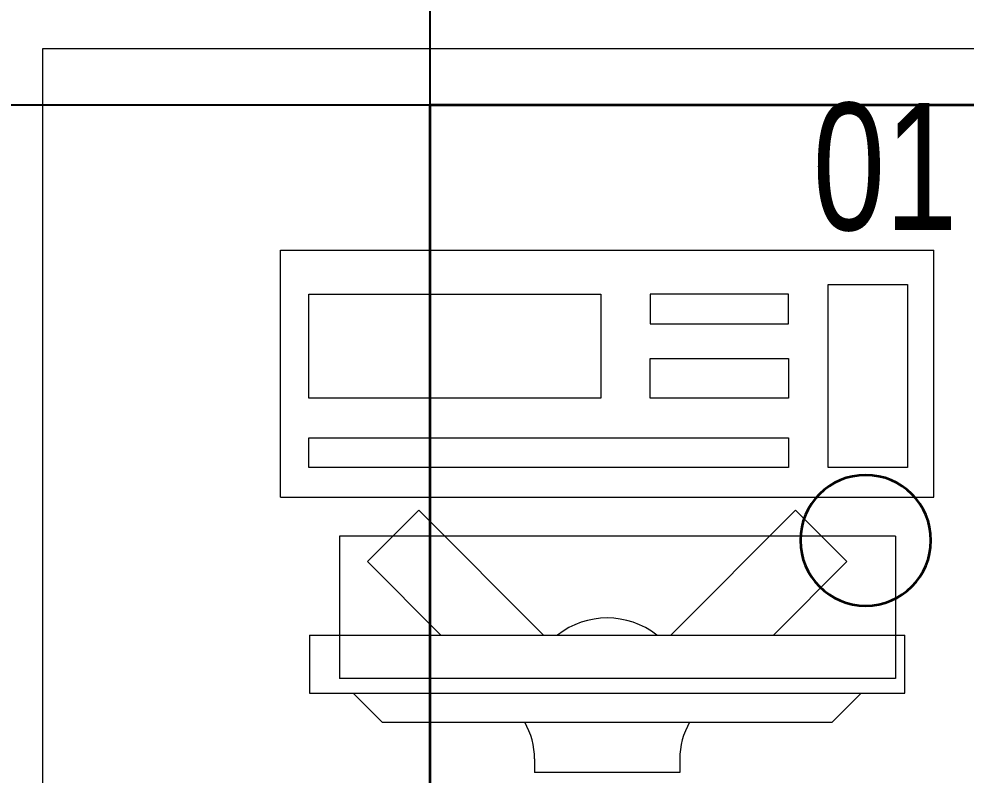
# Model space of a CAD drawing. Header units: inches. Extents: x -12418 to 57169, y -29325 to 19878.
# Drawn here: x 39917 to 40569, y -4062 to -3541 of the extents above; entities that cross this region are included whole.
import ezdxf
from ezdxf.enums import TextEntityAlignment as Align

# ---------------------------------------------------------------- set-up
doc = ezdxf.new("R2010")
doc.units = ezdxf.units.IN
doc.header["$LTSCALE"] = 25
doc.header["$MEASUREMENT"] = 0
doc.layers.get('0').update_dxf_attribs({"color": 8})
for name, color, linetype, lineweight in [('00-Ground Floor$0$72_EGR_EQP_TAG', 142, 'Continuous', 5), ('00-Ground Floor$0$LOADING', 253, 'Continuous', 5), ('E-LITE-CIRC-NUMB', 6, 'Continuous', 25), ('E-LITE-CLNG', 150, 'Continuous', 35), ('E-LITE-CTRL', 6, 'Continuous', 25)]:
    doc.layers.add(name, color=color, linetype=linetype, lineweight=lineweight)
doc.layers.add('00-Ground Floor$0$False Ceiling', color=251, linetype='Continuous')
doc.styles.add('00-Ground Floor$0$X3G_ENTITY_257CFD', font='swisscl.ttf', dxfattribs={"height": 200})
doc.styles.add('DC_Simplex', font='SIMPLEX.shx', dxfattribs={"width": 0.7})

# ---------------------------------------------------------------- blocks, each defined once
blk = doc.blocks.new('00-Ground Floor$0$GF21043-P')
at = {"color": 0}
for p, q in [((0.8, 0), (0.8, 0.75)), ((-0.8, 0), (0.8, 0))]:
    blk.add_line(p, q, dxfattribs=at)
blk = doc.blocks.new('00-Ground Floor$0$ITCWLS1-P')
at = {"layer": '00-Ground Floor$0$LOADING'}
for p, q in [((-0.17, 0.45), (-0.17, 0)), ((-0.17, 0.45), (0, 0.45)), ((0, 0.45), (0, 0)), ((-0.26509, 0.43, 0), (-0.30509, 0.43, 0)), ((-0.30509, 0.43, 0), (-0.30509, 0.02, 0)), ((-0.26509, 0.43, 0), (-0.26509, 0.02, 0)), ((-0.14957, 0.43047), (-0.12914, 0.43047)), ((-0.12914, 0.43047), (-0.12914, 0.40893)), ((-0.197, 0.40939), (-0.295, 0.40939)), ((-0.295, 0.02639), (-0.295, 0.40939)), ((-0.197, 0.02639), (-0.197, 0.40939)), ((-0.32509, 0.38, 0), (-0.30509, 0.4, 0)), ((-0.32509, 0.38, 0), (-0.32509, 0.07, 0)), ((-0.35032, 0.275), (-0.35961, 0.275)), ((-0.35961, 0.175), (-0.35961, 0.275)), ((-0.35032, 0.175), (-0.35961, 0.175)), ((-0.32509, 0.07, 0), (-0.30509, 0.05, 0)), ((-0.197, 0.02639), (-0.295, 0.02639)), ((-0.30509, 0.02, 0), (-0.26509, 0.02, 0)), ((-0.17, 0), (0, 0))]:
    blk.add_line(p, q, dxfattribs=at)
at = {"layer": '00-Ground Floor$0$LOADING', "extrusion": (2.48281e-10, 3.18408e-10, -1)}
for p, q in [((-0.26509, 0.33952), (-0.21443, 0.39019)), ((-0.17907, 0.35483), (-0.21443, 0.39019)), ((-0.26509, 0.26881), (-0.17907, 0.35483))]:
    blk.add_line(p, q, dxfattribs=at)
at = {"layer": '00-Ground Floor$0$LOADING', "extrusion": (2.48281e-10, -3.18408e-10, -1)}
for p, q in [((-0.26509, 0.18119), (-0.17907, 0.09517)), ((-0.26509, 0.11048), (-0.21443, 0.05981)), ((-0.17907, 0.09517), (-0.21443, 0.05981))]:
    blk.add_line(p, q, dxfattribs=at)
at = {"layer": '00-Ground Floor$0$LOADING'}
for points in [[(-0.12914, 0.40893), (-0.12914, 0.09996), (-0.14957, 0.09996), (-0.14957, 0.43047)], [(-0.14957, 0.09997), (-0.14957, 0.09997), (-0.14957, 0.09997), (-0.14957, 0.09997), (-0.14957, 0.09997), (-0.14957, 0.09997), (-0.14957, 0.09997), (-0.14957, 0.09997), (-0.14957, 0.09997)], [(-0.14957, 0.09997), (-0.14957, 0.09997), (-0.14957, 0.09997), (-0.14957, 0.09997), (-0.14957, 0.09997), (-0.14957, 0.09997), (-0.14957, 0.09997), (-0.14957, 0.09997), (-0.14957, 0.09997), (-0.14957, 0.09997), (-0.14957, 0.09997), (-0.14957, 0.09997), (-0.14957, 0.09997), (-0.14957, 0.09997), (-0.14957, 0.09997), (-0.14957, 0.09997), (-0.14957, 0.09997), (-0.14957, 0.09997)], [(-0.14957, 0.09996), (-0.14957, 0.09996), (-0.14957, 0.09996), (-0.14957, 0.09996), (-0.14957, 0.09996), (-0.14957, 0.09996), (-0.14957, 0.09996), (-0.14957, 0.09996), (-0.14957, 0.09996), (-0.14957, 0.09996)], [(-0.14957, 0.09996), (-0.14957, 0.09996), (-0.14957, 0.09996), (-0.14957, 0.09996), (-0.14957, 0.09996), (-0.14957, 0.09996), (-0.14957, 0.09996)], [(-0.14957, 0.09997), (-0.14957, 0.09997), (-0.14957, 0.09997), (-0.14957, 0.09997), (-0.14957, 0.09997), (-0.14957, 0.09997), (-0.14957, 0.09997), (-0.14957, 0.09997), (-0.14957, 0.09997), (-0.14957, 0.09997)], [(-0.14957, 0.09997), (-0.14957, 0.09997), (-0.14957, 0.09997), (-0.14957, 0.09997), (-0.14957, 0.09997), (-0.14957, 0.09997), (-0.14957, 0.09997), (-0.14957, 0.09997), (-0.14957, 0.09997), (-0.14957, 0.09997), (-0.14957, 0.09997), (-0.14957, 0.09997), (-0.14957, 0.09997), (-0.14957, 0.09997), (-0.14957, 0.09997)], [(-0.14957, 0.09997), (-0.14957, 0.09997), (-0.14957, 0.09997), (-0.14957, 0.09997), (-0.14957, 0.09997), (-0.14957, 0.09997), (-0.14957, 0.09997), (-0.14957, 0.09997), (-0.14957, 0.09997), (-0.14957, 0.09997)], [(-0.14957, 0.09997), (-0.14957, 0.09997), (-0.14957, 0.09997), (-0.14957, 0.09997), (-0.14957, 0.09997), (-0.14957, 0.09997), (-0.14957, 0.09997), (-0.14957, 0.09997), (-0.14957, 0.09997), (-0.14957, 0.09997)], [(-0.14957, 0.09996), (-0.14957, 0.09996), (-0.14957, 0.09996), (-0.14957, 0.09996), (-0.14957, 0.09996), (-0.14957, 0.09996), (-0.14957, 0.09996), (-0.14957, 0.09996), (-0.14957, 0.09996), (-0.14957, 0.09996), (-0.14957, 0.09996), (-0.14957, 0.09996), (-0.14957, 0.09996), (-0.14957, 0.09996), (-0.14957, 0.09996), (-0.14957, 0.09996), (-0.14957, 0.09996), (-0.14957, 0.09996), (-0.14957, 0.09997), (-0.14957, 0.09997), (-0.14957, 0.09997), (-0.14957, 0.09997), (-0.14957, 0.09997), (-0.14957, 0.09997), (-0.14957, 0.09997), (-0.14957, 0.09997), (-0.14957, 0.09997), (-0.14957, 0.09997), (-0.14957, 0.09997), (-0.14957, 0.09997), (-0.14957, 0.09997), (-0.14957, 0.09997), (-0.14956, 0.09997), (-0.14956, 0.09997), (-0.14956, 0.09997), (-0.14956, 0.09996), (-0.14956, 0.09996), (-0.14956, 0.09996), (-0.14956, 0.09996), (-0.14956, 0.09996), (-0.14956, 0.09996), (-0.14956, 0.09996), (-0.14956, 0.09996), (-0.14956, 0.09996), (-0.14956, 0.09996), (-0.14956, 0.09996), (-0.14956, 0.09996), (-0.14956, 0.09996), (-0.14957, 0.09996), (-0.14957, 0.09996), (-0.14957, 0.09996), (-0.14957, 0.09996), (-0.14957, 0.09996), (-0.14957, 0.09996)], [(-0.14957, 0.09996), (-0.14957, 0.09996), (-0.14957, 0.09996), (-0.14957, 0.09996), (-0.14957, 0.09996), (-0.14957, 0.09996), (-0.14957, 0.09996), (-0.14957, 0.09996), (-0.14957, 0.09996), (-0.14957, 0.09996), (-0.14957, 0.09997), (-0.14957, 0.09997), (-0.14957, 0.09997), (-0.14957, 0.09996), (-0.14957, 0.09996), (-0.14957, 0.09996), (-0.14957, 0.09996), (-0.14957, 0.09996), (-0.14957, 0.09996), (-0.14957, 0.09997), (-0.14957, 0.09997), (-0.14957, 0.09997), (-0.14957, 0.09997), (-0.14957, 0.09997), (-0.14957, 0.09997), (-0.14957, 0.09997), (-0.14957, 0.09997), (-0.14957, 0.09997), (-0.14957, 0.09997), (-0.14957, 0.09997), (-0.14957, 0.09997), (-0.14957, 0.09997), (-0.14957, 0.09997), (-0.14957, 0.09997), (-0.14957, 0.09997), (-0.14957, 0.09997), (-0.14957, 0.09997), (-0.14957, 0.09997), (-0.14957, 0.09997), (-0.14957, 0.09997), (-0.14957, 0.09997), (-0.14957, 0.09997), (-0.14957, 0.09997), (-0.14957, 0.09997), (-0.14957, 0.09997), (-0.14957, 0.09997), (-0.14957, 0.09997), (-0.14957, 0.09997), (-0.14957, 0.09997), (-0.14957, 0.09997), (-0.14957, 0.09997), (-0.14957, 0.09997), (-0.14957, 0.09997), (-0.14957, 0.09997), (-0.14957, 0.09997), (-0.14957, 0.09997), (-0.14957, 0.09997), (-0.14957, 0.09997), (-0.14957, 0.09997), (-0.14957, 0.09997), (-0.14957, 0.09997), (-0.14957, 0.09997), (-0.14957, 0.09997), (-0.14957, 0.09997), (-0.14957, 0.09997), (-0.14957, 0.09997), (-0.14957, 0.09997), (-0.14957, 0.09997), (-0.14957, 0.09997), (-0.14957, 0.09997), (-0.14957, 0.09997), (-0.14957, 0.09997), (-0.14957, 0.09997), (-0.14957, 0.09997), (-0.14957, 0.09997), (-0.14957, 0.09997), (-0.14957, 0.09997), (-0.14957, 0.09997), (-0.14957, 0.09997), (-0.14957, 0.09997), (-0.14956, 0.09997), (-0.14957, 0.09997), (-0.14957, 0.09997), (-0.14957, 0.09997), (-0.14957, 0.09997), (-0.14956, 0.09997), (-0.14957, 0.09997), (-0.14957, 0.09997), (-0.14957, 0.09997), (-0.14957, 0.09997), (-0.14957, 0.09997), (-0.14957, 0.09997), (-0.14957, 0.09997), (-0.14957, 0.09997), (-0.14957, 0.09997), (-0.14957, 0.09997), (-0.14956, 0.09997), (-0.14957, 0.09996), (-0.14957, 0.09996), (-0.14957, 0.09996), (-0.14956, 0.09996), (-0.14957, 0.09996), (-0.14957, 0.09996), (-0.14957, 0.09996), (-0.14957, 0.09996), (-0.14957, 0.09996), (-0.14957, 0.09996), (-0.14957, 0.09996), (-0.14957, 0.09996), (-0.14957, 0.09996), (-0.14957, 0.09996)], [(-0.14957, 0.09996), (-0.14957, 0.09996), (-0.14957, 0.09996), (-0.14957, 0.09996), (-0.14957, 0.09996), (-0.14957, 0.09996), (-0.14957, 0.09996), (-0.14957, 0.09996)], [(-0.14957, 0.09996), (-0.14957, 0.09996), (-0.14957, 0.09996), (-0.14957, 0.09996), (-0.14957, 0.09996), (-0.14957, 0.09996), (-0.14957, 0.09996), (-0.14957, 0.09996), (-0.14957, 0.09996), (-0.14957, 0.09996), (-0.14957, 0.09996), (-0.14957, 0.09996), (-0.14957, 0.09996), (-0.14957, 0.09996), (-0.14957, 0.09996), (-0.14957, 0.09996), (-0.14957, 0.09996), (-0.14957, 0.09996), (-0.14957, 0.09996), (-0.14957, 0.09996), (-0.14957, 0.09996), (-0.14957, 0.09996), (-0.14957, 0.09996), (-0.14957, 0.09996), (-0.14957, 0.09996), (-0.14957, 0.09996), (-0.14957, 0.09996), (-0.14957, 0.09996), (-0.14957, 0.09996), (-0.14957, 0.09996), (-0.14957, 0.09996), (-0.14957, 0.09996), (-0.14957, 0.09996), (-0.14957, 0.09996), (-0.14957, 0.09996), (-0.14957, 0.09996), (-0.14957, 0.09996), (-0.14957, 0.09996), (-0.14957, 0.09996), (-0.14957, 0.09996), (-0.14957, 0.09996), (-0.14957, 0.09996), (-0.14957, 0.09996), (-0.14957, 0.09996), (-0.14957, 0.09996), (-0.14957, 0.09996), (-0.14957, 0.09996), (-0.14957, 0.09996), (-0.14956, 0.09996), (-0.14956, 0.09996), (-0.14956, 0.09996), (-0.14956, 0.09996), (-0.14957, 0.09996), (-0.14957, 0.09996), (-0.14957, 0.09996), (-0.14957, 0.09996), (-0.14957, 0.09996), (-0.14957, 0.09996), (-0.14956, 0.09996), (-0.14957, 0.09996), (-0.14957, 0.09996), (-0.14957, 0.09996), (-0.14957, 0.09996), (-0.14957, 0.09996), (-0.14957, 0.09996), (-0.14957, 0.09996), (-0.14957, 0.09996), (-0.14957, 0.09996), (-0.14957, 0.09996), (-0.14956, 0.09996), (-0.14956, 0.09996), (-0.14957, 0.09996), (-0.14957, 0.09996), (-0.14957, 0.09996), (-0.14957, 0.09996), (-0.14957, 0.09996), (-0.14957, 0.09996), (-0.14957, 0.09996), (-0.14957, 0.09996), (-0.14957, 0.09996), (-0.14957, 0.09996), (-0.14957, 0.09996), (-0.14957, 0.09996), (-0.14957, 0.09996), (-0.14957, 0.09996), (-0.14957, 0.09996), (-0.14957, 0.09996), (-0.14957, 0.09996), (-0.14957, 0.09996)], [(-0.14957, 0.09996), (-0.14957, 0.09996), (-0.14957, 0.09996), (-0.14957, 0.09996), (-0.14957, 0.09996), (-0.14957, 0.09996), (-0.14957, 0.09996), (-0.14957, 0.09996), (-0.14957, 0.09996), (-0.14957, 0.09996), (-0.14957, 0.09996), (-0.14957, 0.09996)], [(-0.14957, 0.09996), (-0.14957, 0.09996), (-0.14956, 0.09996), (-0.14956, 0.09996), (-0.14956, 0.09996), (-0.14956, 0.09996), (-0.14957, 0.09996)], [(-0.14957, 0.09996), (-0.14957, 0.09996), (-0.14957, 0.09996), (-0.14957, 0.09996), (-0.14957, 0.09996), (-0.14957, 0.09996), (-0.14957, 0.09996), (-0.14957, 0.09996), (-0.14957, 0.09996), (-0.14956, 0.09996), (-0.14956, 0.09996), (-0.14956, 0.09996), (-0.14956, 0.09996), (-0.14956, 0.09996), (-0.14956, 0.09996), (-0.14956, 0.09996), (-0.14957, 0.09996)]]:
    blk.add_lwpolyline(points, dxfattribs=at)
for points in [[(-0.1019, 0.43047), (-0.03039, 0.43047), (-0.03039, 0.22944), (-0.1019, 0.22944)], [(-0.1019, 0.19536), (-0.07466, 0.19536), (-0.07466, 0.09996), (-0.1019, 0.09996)], [(-0.03039, 0.19536), (-0.05082, 0.19536), (-0.05082, 0.09996), (-0.03039, 0.09996)], [(-0.14956, 0.09996), (-0.14956, 0.09996), (-0.14956, 0.09996), (-0.14956, 0.09996), (-0.14956, 0.09996), (-0.14956, 0.09996), (-0.14956, 0.09996), (-0.14956, 0.09996), (-0.14957, 0.09996), (-0.14957, 0.09996), (-0.14957, 0.09996), (-0.14957, 0.09996), (-0.14957, 0.09996), (-0.14957, 0.09996), (-0.14957, 0.09996), (-0.14957, 0.09996), (-0.14957, 0.09996), (-0.14957, 0.09996), (-0.14957, 0.09996), (-0.14957, 0.09996), (-0.14957, 0.09996), (-0.14957, 0.09996), (-0.14957, 0.09996), (-0.14957, 0.09996), (-0.14957, 0.09996), (-0.14957, 0.09996), (-0.14957, 0.09996), (-0.14957, 0.09996), (-0.14957, 0.09996), (-0.14957, 0.09996), (-0.14957, 0.09996), (-0.14957, 0.09996), (-0.14957, 0.09996), (-0.14957, 0.09996), (-0.14957, 0.09996), (-0.14957, 0.09996), (-0.14957, 0.09996), (-0.14957, 0.09996), (-0.14957, 0.09996), (-0.14957, 0.09996), (-0.14957, 0.09996), (-0.14957, 0.09996), (-0.14957, 0.09996), (-0.14957, 0.09996), (-0.14957, 0.09996), (-0.14957, 0.09996), (-0.14957, 0.09996), (-0.14957, 0.09996), (-0.14957, 0.09996), (-0.14957, 0.09996), (-0.14957, 0.09996), (-0.14957, 0.09996), (-0.14957, 0.09996), (-0.14957, 0.09996), (-0.14957, 0.09996), (-0.14957, 0.09996), (-0.14957, 0.09996), (-0.14956, 0.09996), (-0.14956, 0.09996), (-0.14956, 0.09996), (-0.14956, 0.09996), (-0.14956, 0.09996), (-0.14956, 0.09996), (-0.14956, 0.09996), (-0.14956, 0.09996), (-0.14956, 0.09996), (-0.14956, 0.09996), (-0.14956, 0.09996), (-0.14956, 0.09996), (-0.14956, 0.09996), (-0.14956, 0.09996), (-0.14956, 0.09996), (-0.14956, 0.09996), (-0.14956, 0.09996), (-0.14956, 0.09996), (-0.14956, 0.09996), (-0.14956, 0.09996), (-0.14956, 0.09996), (-0.14956, 0.09996), (-0.14956, 0.09996), (-0.14956, 0.09996), (-0.14956, 0.09996), (-0.14956, 0.09996), (-0.14956, 0.09996), (-0.14956, 0.09996), (-0.14956, 0.09996), (-0.14956, 0.09996), (-0.14956, 0.09996), (-0.14956, 0.09996), (-0.14957, 0.09996), (-0.14957, 0.09996), (-0.14957, 0.09996), (-0.14957, 0.09996), (-0.14957, 0.09996), (-0.14957, 0.09996), (-0.14957, 0.09996), (-0.14957, 0.09996), (-0.14957, 0.09996), (-0.14957, 0.09996), (-0.14957, 0.09996), (-0.14957, 0.09996), (-0.14957, 0.09996), (-0.14957, 0.09996), (-0.14957, 0.09996), (-0.14957, 0.09996), (-0.14957, 0.09996), (-0.14957, 0.09996), (-0.14957, 0.09996), (-0.14957, 0.09996), (-0.14957, 0.09996), (-0.14957, 0.09996), (-0.14957, 0.09996), (-0.14957, 0.09996), (-0.14957, 0.09996), (-0.14957, 0.09996), (-0.14957, 0.09996), (-0.14957, 0.09996), (-0.14957, 0.09996), (-0.14957, 0.09996), (-0.14957, 0.09996), (-0.14957, 0.09996), (-0.14957, 0.09996), (-0.14957, 0.09996), (-0.14957, 0.09996), (-0.14957, 0.09996), (-0.14957, 0.09996), (-0.14957, 0.09996), (-0.14957, 0.09996), (-0.14957, 0.09996), (-0.14957, 0.09996), (-0.14957, 0.09996), (-0.14957, 0.09996), (-0.14957, 0.09996), (-0.14957, 0.09996), (-0.14957, 0.09996), (-0.14957, 0.09996), (-0.14957, 0.09996), (-0.14957, 0.09996), (-0.14957, 0.09996), (-0.14957, 0.09996), (-0.14957, 0.09996), (-0.14957, 0.09996), (-0.14957, 0.09996), (-0.14957, 0.09996), (-0.14957, 0.09996), (-0.14957, 0.09996), (-0.14957, 0.09996), (-0.14957, 0.09996), (-0.14957, 0.09996), (-0.14957, 0.09996), (-0.14957, 0.09996), (-0.14957, 0.09996), (-0.14957, 0.09996), (-0.14957, 0.09996), (-0.14956, 0.09996), (-0.14956, 0.09996), (-0.14956, 0.09996), (-0.14956, 0.09996), (-0.14956, 0.09996), (-0.14956, 0.09996), (-0.14956, 0.09996), (-0.14956, 0.09996), (-0.14956, 0.09996), (-0.14956, 0.09996), (-0.14956, 0.09996), (-0.14956, 0.09996), (-0.14956, 0.09996), (-0.14956, 0.09996), (-0.14956, 0.09996), (-0.14956, 0.09996), (-0.14956, 0.09996), (-0.14956, 0.09996), (-0.14956, 0.09996), (-0.14956, 0.09996), (-0.14956, 0.09996), (-0.14956, 0.09996), (-0.14956, 0.09996), (-0.14956, 0.09996), (-0.14956, 0.09996), (-0.14956, 0.09996), (-0.14956, 0.09996), (-0.14956, 0.09996), (-0.14956, 0.09996), (-0.14956, 0.09996), (-0.14956, 0.09996), (-0.14956, 0.09996), (-0.14956, 0.09996), (-0.14956, 0.09996), (-0.14956, 0.09996), (-0.14956, 0.09996), (-0.14956, 0.09996), (-0.14956, 0.09996), (-0.14956, 0.09996), (-0.14956, 0.09996), (-0.14956, 0.09996), (-0.14956, 0.09996), (-0.14956, 0.09996), (-0.14956, 0.09996), (-0.14956, 0.09996), (-0.14956, 0.09996), (-0.14956, 0.09996), (-0.14957, 0.09996), (-0.14957, 0.09996), (-0.14957, 0.09996), (-0.14957, 0.09996), (-0.14957, 0.09996), (-0.14957, 0.09996), (-0.14957, 0.09996), (-0.14957, 0.09996), (-0.14957, 0.09996), (-0.14957, 0.09996), (-0.14957, 0.09996), (-0.14957, 0.09996), (-0.14957, 0.09996), (-0.14957, 0.09996), (-0.14957, 0.09996), (-0.14957, 0.09996), (-0.14957, 0.09996), (-0.14957, 0.09996), (-0.14957, 0.09996), (-0.14957, 0.09996), (-0.14957, 0.09996), (-0.14957, 0.09996), (-0.14957, 0.09996), (-0.14957, 0.09996), (-0.14957, 0.09996), (-0.14957, 0.09996), (-0.14957, 0.09996), (-0.14957, 0.09996), (-0.14957, 0.09996), (-0.14957, 0.09996), (-0.14957, 0.09996), (-0.14957, 0.09996), (-0.14957, 0.09996), (-0.14957, 0.09996), (-0.14956, 0.09996), (-0.14956, 0.09996), (-0.14956, 0.09996), (-0.14956, 0.09996), (-0.14956, 0.09996), (-0.14956, 0.09996), (-0.14956, 0.09996), (-0.14956, 0.09996), (-0.14956, 0.09996), (-0.14956, 0.09996), (-0.14956, 0.09996), (-0.14956, 0.09996), (-0.14956, 0.09996), (-0.14956, 0.09996), (-0.14956, 0.09996), (-0.14956, 0.09996), (-0.14956, 0.09996), (-0.14956, 0.09996), (-0.14956, 0.09996), (-0.14956, 0.09996), (-0.14956, 0.09996), (-0.14956, 0.09996), (-0.14956, 0.09996), (-0.14956, 0.09996), (-0.14956, 0.09996), (-0.14956, 0.09996), (-0.14956, 0.09996), (-0.14956, 0.09996), (-0.14956, 0.09996), (-0.14956, 0.09996), (-0.14956, 0.09996), (-0.14956, 0.09996), (-0.14956, 0.09996), (-0.14956, 0.09996), (-0.14956, 0.09996), (-0.14956, 0.09996), (-0.14956, 0.09996), (-0.14956, 0.09996), (-0.14956, 0.09996), (-0.14956, 0.09996), (-0.14956, 0.09996), (-0.14956, 0.09996)], [(-0.14957, 0.09996), (-0.14957, 0.09996), (-0.14957, 0.09996), (-0.14957, 0.09996), (-0.14957, 0.09996), (-0.14957, 0.09996), (-0.14957, 0.09996), (-0.14957, 0.09996), (-0.14957, 0.09996), (-0.14957, 0.09996), (-0.14957, 0.09996), (-0.14957, 0.09996), (-0.14957, 0.09996), (-0.14957, 0.09996), (-0.14957, 0.09996), (-0.14957, 0.09996), (-0.14957, 0.09996), (-0.14957, 0.09996), (-0.14957, 0.09996), (-0.14957, 0.09996), (-0.14957, 0.09996), (-0.14957, 0.09996), (-0.14957, 0.09996), (-0.14957, 0.09996), (-0.14957, 0.09996), (-0.14957, 0.09996), (-0.14957, 0.09996), (-0.14957, 0.09996), (-0.14957, 0.09996), (-0.14957, 0.09996), (-0.14957, 0.09996), (-0.14957, 0.09996), (-0.14957, 0.09996), (-0.14957, 0.09996), (-0.14957, 0.09996), (-0.14957, 0.09996), (-0.14957, 0.09996), (-0.14957, 0.09996), (-0.14957, 0.09996), (-0.14957, 0.09996), (-0.14957, 0.09996), (-0.14957, 0.09996), (-0.14957, 0.09996), (-0.14957, 0.09996), (-0.14957, 0.09996), (-0.14957, 0.09996), (-0.14957, 0.09996), (-0.14957, 0.09996), (-0.14957, 0.09996), (-0.14957, 0.09996), (-0.14957, 0.09996), (-0.14957, 0.09996), (-0.14957, 0.09996), (-0.14957, 0.09996), (-0.14957, 0.09996), (-0.14957, 0.09996), (-0.14957, 0.09996), (-0.14957, 0.09996), (-0.14957, 0.09996), (-0.14957, 0.09996), (-0.14957, 0.09996), (-0.14957, 0.09996), (-0.14957, 0.09996), (-0.14957, 0.09996), (-0.14957, 0.09996), (-0.14957, 0.09996), (-0.14957, 0.09996), (-0.14957, 0.09996), (-0.14957, 0.09996), (-0.14957, 0.09996), (-0.14957, 0.09996), (-0.14957, 0.09996), (-0.14957, 0.09996), (-0.14957, 0.09996), (-0.14957, 0.09996), (-0.14957, 0.09996), (-0.14957, 0.09996), (-0.14957, 0.09996), (-0.14957, 0.09996), (-0.14957, 0.09996), (-0.14957, 0.09996), (-0.14957, 0.09996), (-0.14957, 0.09996), (-0.14957, 0.09996), (-0.14957, 0.09996), (-0.14957, 0.09996), (-0.14957, 0.09996), (-0.14957, 0.09996), (-0.14957, 0.09996), (-0.14957, 0.09996), (-0.14957, 0.09996), (-0.14957, 0.09996), (-0.14957, 0.09996), (-0.14957, 0.09996), (-0.14957, 0.09996), (-0.14957, 0.09996), (-0.14957, 0.09996), (-0.14957, 0.09996), (-0.14957, 0.09996), (-0.14957, 0.09996), (-0.14957, 0.09996), (-0.14957, 0.09996), (-0.14957, 0.09996), (-0.14957, 0.09996), (-0.14957, 0.09996), (-0.14957, 0.09996), (-0.14957, 0.09996), (-0.14957, 0.09996), (-0.14957, 0.09996), (-0.14957, 0.09996), (-0.14957, 0.09996), (-0.14957, 0.09996), (-0.14957, 0.09996), (-0.14957, 0.09996), (-0.14957, 0.09996), (-0.14957, 0.09996), (-0.14957, 0.09996), (-0.14957, 0.09996), (-0.14957, 0.09996), (-0.14957, 0.09996), (-0.14957, 0.09996), (-0.14957, 0.09996), (-0.14957, 0.09996), (-0.14957, 0.09996), (-0.14957, 0.09996), (-0.14957, 0.09996), (-0.14957, 0.09996), (-0.14957, 0.09996), (-0.14957, 0.09996), (-0.14957, 0.09996), (-0.14957, 0.09996), (-0.14957, 0.09996), (-0.14957, 0.09996), (-0.14957, 0.09996), (-0.14957, 0.09996), (-0.14957, 0.09996), (-0.14957, 0.09996), (-0.14957, 0.09996), (-0.14957, 0.09996), (-0.14957, 0.09996), (-0.14957, 0.09996), (-0.14957, 0.09996), (-0.14957, 0.09996), (-0.14957, 0.09996), (-0.14957, 0.09996), (-0.14957, 0.09996), (-0.14957, 0.09996), (-0.14957, 0.09996), (-0.14957, 0.09996), (-0.14957, 0.09996), (-0.14957, 0.09996), (-0.14957, 0.09996), (-0.14957, 0.09996), (-0.14957, 0.09996), (-0.14957, 0.09996), (-0.14957, 0.09996), (-0.14957, 0.09996), (-0.14957, 0.09996), (-0.14957, 0.09996), (-0.14957, 0.09996), (-0.14957, 0.09996), (-0.14957, 0.09996), (-0.14957, 0.09996), (-0.14957, 0.09996), (-0.14957, 0.09996), (-0.14957, 0.09996), (-0.14957, 0.09996), (-0.14957, 0.09996), (-0.14957, 0.09996), (-0.14957, 0.09996), (-0.14957, 0.09996), (-0.14957, 0.09996), (-0.14957, 0.09996), (-0.14957, 0.09996), (-0.14957, 0.09996), (-0.14957, 0.09996), (-0.14957, 0.09996), (-0.14957, 0.09996), (-0.14957, 0.09996), (-0.14957, 0.09996), (-0.14957, 0.09996), (-0.14957, 0.09996), (-0.14957, 0.09996), (-0.14957, 0.09996), (-0.14957, 0.09996), (-0.14957, 0.09996), (-0.14957, 0.09996), (-0.14957, 0.09996), (-0.14957, 0.09996), (-0.14957, 0.09996), (-0.14957, 0.09996), (-0.14957, 0.09996), (-0.14957, 0.09996), (-0.14957, 0.09996), (-0.14957, 0.09996), (-0.14957, 0.09996), (-0.14957, 0.09996), (-0.14957, 0.09996), (-0.14957, 0.09996), (-0.14957, 0.09996), (-0.14957, 0.09996), (-0.14957, 0.09996), (-0.14957, 0.09996), (-0.14957, 0.09996), (-0.14957, 0.09996), (-0.14957, 0.09996), (-0.14957, 0.09996), (-0.14957, 0.09996), (-0.14957, 0.09996), (-0.14957, 0.09996), (-0.14957, 0.09996), (-0.14957, 0.09996), (-0.14957, 0.09996), (-0.14957, 0.09996)], [(-0.14957, 0.09996), (-0.14957, 0.09996), (-0.14957, 0.09996), (-0.14957, 0.09996), (-0.14957, 0.09996), (-0.14957, 0.09996), (-0.14957, 0.09996), (-0.14957, 0.09996), (-0.14957, 0.09996), (-0.14957, 0.09996), (-0.14957, 0.09996), (-0.14957, 0.09996), (-0.14957, 0.09996), (-0.14957, 0.09996), (-0.14957, 0.09996), (-0.14957, 0.09996), (-0.14957, 0.09996), (-0.14957, 0.09996), (-0.14957, 0.09996), (-0.14957, 0.09996), (-0.14957, 0.09996), (-0.14957, 0.09996), (-0.14957, 0.09996), (-0.14957, 0.09996), (-0.14957, 0.09996), (-0.14957, 0.09996), (-0.14957, 0.09996), (-0.14957, 0.09996), (-0.14957, 0.09996), (-0.14957, 0.09996), (-0.14957, 0.09996), (-0.14957, 0.09996), (-0.14957, 0.09996), (-0.14957, 0.09996), (-0.14957, 0.09996), (-0.14957, 0.09996), (-0.14957, 0.09996), (-0.14957, 0.09996), (-0.14957, 0.09996), (-0.14957, 0.09996), (-0.14957, 0.09996), (-0.14957, 0.09996), (-0.14957, 0.09996), (-0.14957, 0.09996), (-0.14957, 0.09996), (-0.14957, 0.09996), (-0.14957, 0.09996), (-0.14957, 0.09996), (-0.14957, 0.09996), (-0.14957, 0.09996), (-0.14957, 0.09996), (-0.14957, 0.09996), (-0.14957, 0.09996), (-0.14957, 0.09996), (-0.14957, 0.09996), (-0.14957, 0.09996), (-0.14957, 0.09996), (-0.14957, 0.09996), (-0.14957, 0.09996), (-0.14957, 0.09996), (-0.14957, 0.09996), (-0.14957, 0.09996), (-0.14957, 0.09996), (-0.14957, 0.09996), (-0.14957, 0.09996), (-0.14957, 0.09996), (-0.14957, 0.09996), (-0.14957, 0.09996), (-0.14957, 0.09996), (-0.14957, 0.09996), (-0.14957, 0.09996), (-0.14957, 0.09996), (-0.14957, 0.09996), (-0.14957, 0.09996), (-0.14957, 0.09996), (-0.14957, 0.09996), (-0.14957, 0.09996), (-0.14957, 0.09996), (-0.14957, 0.09996), (-0.14957, 0.09996), (-0.14957, 0.09996), (-0.14957, 0.09996), (-0.14957, 0.09996), (-0.14957, 0.09996), (-0.14957, 0.09996), (-0.14957, 0.09996), (-0.14957, 0.09996), (-0.14957, 0.09996), (-0.14957, 0.09996), (-0.14957, 0.09996), (-0.14957, 0.09996), (-0.14957, 0.09996), (-0.14957, 0.09996), (-0.14957, 0.09996), (-0.14957, 0.09996), (-0.14957, 0.09996), (-0.14957, 0.09996), (-0.14957, 0.09996), (-0.14957, 0.09996), (-0.14957, 0.09996), (-0.14957, 0.09996), (-0.14957, 0.09996), (-0.14957, 0.09996), (-0.14957, 0.09996), (-0.14957, 0.09996), (-0.14957, 0.09996), (-0.14957, 0.09996), (-0.14957, 0.09996), (-0.14957, 0.09996), (-0.14957, 0.09996), (-0.14957, 0.09996), (-0.14957, 0.09996), (-0.14957, 0.09996), (-0.14957, 0.09996), (-0.14957, 0.09996), (-0.14957, 0.09996), (-0.14957, 0.09996), (-0.14957, 0.09996), (-0.14957, 0.09996), (-0.14957, 0.09996), (-0.14957, 0.09996), (-0.14957, 0.09996), (-0.14957, 0.09996), (-0.14957, 0.09996), (-0.14957, 0.09996), (-0.14957, 0.09996), (-0.14957, 0.09996), (-0.14957, 0.09996), (-0.14957, 0.09996), (-0.14957, 0.09996), (-0.14957, 0.09996), (-0.14957, 0.09996), (-0.14957, 0.09996), (-0.14957, 0.09996), (-0.14957, 0.09996), (-0.14957, 0.09996), (-0.14957, 0.09996), (-0.14957, 0.09996), (-0.14957, 0.09996), (-0.14957, 0.09996), (-0.14957, 0.09996), (-0.14957, 0.09996), (-0.14957, 0.09996), (-0.14957, 0.09996), (-0.14957, 0.09996), (-0.14957, 0.09996), (-0.14957, 0.09996), (-0.14957, 0.09996), (-0.14957, 0.09996), (-0.14957, 0.09996), (-0.14957, 0.09996), (-0.14957, 0.09996), (-0.14957, 0.09996), (-0.14957, 0.09996), (-0.14957, 0.09996), (-0.14957, 0.09996), (-0.14957, 0.09996), (-0.14957, 0.09996), (-0.14957, 0.09996), (-0.14957, 0.09996), (-0.14957, 0.09996), (-0.14957, 0.09996), (-0.14957, 0.09996), (-0.14957, 0.09996), (-0.14957, 0.09996), (-0.14957, 0.09996), (-0.14957, 0.09996), (-0.14957, 0.09996), (-0.14957, 0.09996), (-0.14957, 0.09996), (-0.14957, 0.09996), (-0.14957, 0.09996), (-0.14957, 0.09996), (-0.14957, 0.09996), (-0.14957, 0.09996), (-0.14957, 0.09996), (-0.14957, 0.09996), (-0.14957, 0.09996), (-0.14957, 0.09996), (-0.14957, 0.09996), (-0.14957, 0.09996), (-0.14957, 0.09996), (-0.14957, 0.09996), (-0.14957, 0.09996), (-0.14957, 0.09996), (-0.14957, 0.09996), (-0.14957, 0.09996), (-0.14957, 0.09996), (-0.14957, 0.09996), (-0.14957, 0.09996), (-0.14957, 0.09996), (-0.14957, 0.09996), (-0.14957, 0.09996), (-0.14957, 0.09996), (-0.14957, 0.09996), (-0.14957, 0.09996), (-0.14957, 0.09996), (-0.14957, 0.09996), (-0.14957, 0.09996), (-0.14957, 0.09996), (-0.14957, 0.09996), (-0.14957, 0.09996), (-0.14957, 0.09996), (-0.14957, 0.09996), (-0.14957, 0.09996), (-0.14957, 0.09996), (-0.14957, 0.09996), (-0.14957, 0.09996), (-0.14957, 0.09996), (-0.14957, 0.09996), (-0.14957, 0.09996), (-0.14957, 0.09996), (-0.14957, 0.09996), (-0.14957, 0.09996), (-0.14957, 0.09996), (-0.14957, 0.09996), (-0.14957, 0.09996), (-0.14957, 0.09996), (-0.14957, 0.09996)], [(-0.14957, 0.0727), (-0.02358, 0.0727), (-0.02358, 0.01818), (-0.14957, 0.01818)]]:
    blk.add_lwpolyline(points, close=True, dxfattribs=at)
for centre, radius, start, end in [((-0.35032, 0.325), 0.05, 270, 300.30934), ((-0.3089, 0.225), 0.05564, 321.94311, 38.05689), ((-0.35032, 0.125), 0.05, 59.69066, 90)]:
    blk.add_arc(centre, radius, start, end, dxfattribs=at)
blk = doc.blocks.new('00-Ground Floor$0$A$Ce9e1c4c3')
at = {"layer": '00-Ground Floor$0$False Ceiling', "color": 254, "linetype": 'Continuous'}
for p, q in [((-59800, -6847.43), (-59800, -2847.43)), ((-62050.49, -3600), (-58300.95, -3600))]:
    blk.add_line(p, q, dxfattribs=at)
blk = doc.blocks.new('00-Ground Floor')
at = {"layer": '00-Ground Floor$0$False Ceiling', "color": 254}
blk.add_blockref('00-Ground Floor$0$A$Ce9e1c4c3', (100000, 0), dxfattribs=at)
at = {"layer": '00-Ground Floor$0$LOADING', "extrusion": (2.24019e-05, 2.34868e-18, 1), "xscale": 1000, "yscale": 1000, "zscale": 1000, "rotation": 180}
blk.add_blockref('00-Ground Floor$0$GF21043-P', (40732.72, -3561.62, 0.89), dxfattribs=at)
at = {"layer": '00-Ground Floor$0$LOADING', "extrusion": (-1.9402e-16, 8.01373e-06, 1), "xscale": 1000.000000000006, "yscale": 1000.000000000006, "zscale": 1000.000000000006, "rotation": 90.00000000646482}
blk.add_blockref('00-Ground Floor$0$ITCWLS1-P', (40546.89, -3700.17, -0.04), dxfattribs=at)
at = {"layer": '00-Ground Floor$0$72_EGR_EQP_TAG', "insert": (40513.38, -3598.83, -0.01), "char_height": 87.473, "attachment_point": 2, "style": '00-Ground Floor$0$X3G_ENTITY_257CFD'}
blk.add_mtext('01', dxfattribs=at)
blk = doc.blocks.new('*U13')
blk.add_lwpolyline([(-300, 300), (-300, -300), (300, -300), (300, 300)], close=True)
blk.add_circle((0, 0), 45)
at = {"layer": 'E-LITE-CIRC-NUMB', "style": 'DC_Simplex', "width": 0.7, "flags": 8}
blk.add_attdef('CIRCUIT', text='', height=200, rotation=0, dxfattribs=at).set_placement((-473.9, 300), align=Align.RIGHT)
at = {"layer": 'E-LITE-CTRL', "style": 'DC_Simplex', "width": 0.7, "flags": 8}
blk.add_attdef('CONTROL', (1118.9, -935), '', height=200, rotation=360, dxfattribs=at)

msp = doc.modelspace()

# ---------------------------------------------------------------- block references
msp.add_blockref('00-Ground Floor', (0, 0))
at = {"layer": 'E-LITE-CLNG', "xscale": -1}
msp.add_blockref('*U13', (40500, -3900, 0), dxfattribs=at)

doc.saveas('drawing.dxf')
